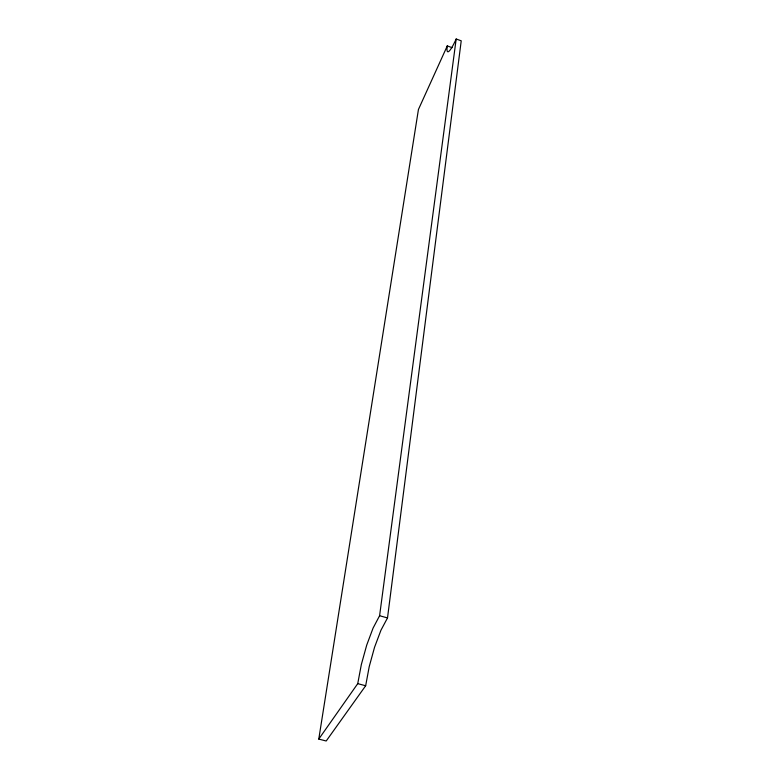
<?xml version="1.0" encoding="UTF-8"?>
<svg xmlns="http://www.w3.org/2000/svg" width="780" height="780" viewBox="0 0 780 780"><rect width="100%" height="100%" fill="white"/><g stroke="black" fill="none" stroke-linecap="round" stroke-linejoin="round"><path stroke-width="1.17" d="M387.504 617.935L461.224 40.823L456.183 39A32.75 4.388 -70.4 0 1 447.272 45.922L418.441 109.473L318.776 739.079L326.206 741L365.664 685.756L369.213 666.666L374.546 647.283L380.933 630.259L387.504 617.935L379.597 615.732L373.074 628.095L366.707 645.138L361.345 664.531L357.737 683.641L318.776 739.079M379.597 615.732L456.183 39M357.737 683.641L365.664 685.756M447.272 45.922L452.147 47.677"/></g></svg>
